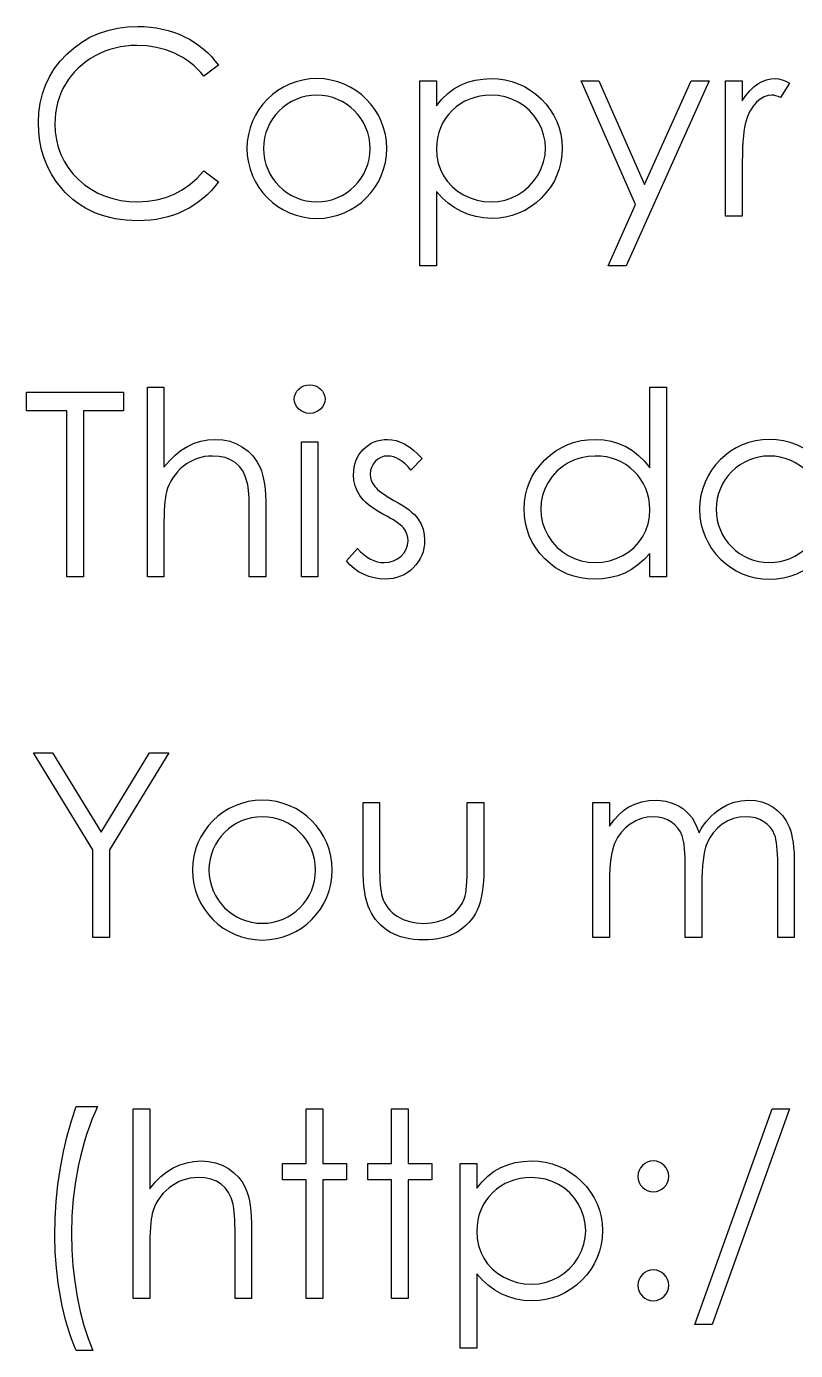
# Model space of a CAD drawing. Header units: millimetres. Extents: x -53 to 240, y 0 to 133.
# Drawn here: x -53.47 to -38.91, y 107.84 to 132.91 of the extents above; entities that cross this region are included whole.
import ezdxf

# ---------------------------------------------------------------- set-up
doc = ezdxf.new("R2010")
doc.units = ezdxf.units.MM

msp = doc.modelspace()

# ---------------------------------------------------------------- linework, layer by layer
at = {"color": 7, "linetype": 'Continuous', "flags": 128}
for points in [[(-49.832, 132.182), (-50.107, 131.972), (-50.107, 131.972), (-50.166, 132.041), (-50.229, 132.106), (-50.294, 132.167), (-50.362, 132.224), (-50.433, 132.276), (-50.507, 132.324), (-50.584, 132.367), (-50.664, 132.406), (-50.831, 132.472), (-51.005, 132.518), (-51.188, 132.546), (-51.378, 132.555), (-51.378, 132.555), (-51.484, 132.552), (-51.587, 132.542), (-51.689, 132.527), (-51.788, 132.505), (-51.886, 132.477), (-51.981, 132.444), (-52.075, 132.403), (-52.166, 132.357), (-52.255, 132.305), (-52.337, 132.249), (-52.415, 132.188), (-52.488, 132.124), (-52.556, 132.055), (-52.619, 131.982), (-52.676, 131.904), (-52.729, 131.823), (-52.776, 131.738), (-52.816, 131.651), (-52.85, 131.561), (-52.878, 131.468), (-52.9, 131.372), (-52.915, 131.275), (-52.925, 131.174), (-52.928, 131.071), (-52.928, 131.071), (-52.921, 130.916), (-52.9, 130.768), (-52.865, 130.626), (-52.816, 130.492), (-52.754, 130.363), (-52.677, 130.241), (-52.586, 130.125), (-52.482, 130.016), (-52.367, 129.917), (-52.244, 129.831), (-52.115, 129.759), (-51.978, 129.699), (-51.833, 129.653), (-51.682, 129.62), (-51.523, 129.6), (-51.357, 129.594), (-51.357, 129.594), (-51.174, 129.603), (-50.998, 129.63), (-50.831, 129.676), (-50.67, 129.739), (-50.518, 129.821), (-50.373, 129.922), (-50.236, 130.04), (-50.107, 130.177), (-50.107, 130.177), (-49.832, 129.969), (-49.832, 129.969), (-49.899, 129.884), (-49.97, 129.803), (-50.046, 129.728), (-50.125, 129.658), (-50.208, 129.592), (-50.296, 129.532), (-50.388, 129.476), (-50.483, 129.426), (-50.582, 129.381), (-50.684, 129.343), (-50.788, 129.31), (-50.896, 129.282), (-51.006, 129.261), (-51.12, 129.246), (-51.235, 129.237), (-51.355, 129.235), (-51.355, 129.235), (-51.467, 129.237), (-51.577, 129.244), (-51.684, 129.256), (-51.788, 129.273), (-51.889, 129.294), (-51.986, 129.321), (-52.081, 129.352), (-52.173, 129.387), (-52.262, 129.428), (-52.347, 129.474), (-52.43, 129.524), (-52.51, 129.579), (-52.586, 129.638), (-52.66, 129.703), (-52.731, 129.772), (-52.798, 129.847), (-52.798, 129.847), (-52.902, 129.979), (-52.992, 130.119), (-53.069, 130.265), (-53.131, 130.417), (-53.18, 130.577), (-53.214, 130.743), (-53.235, 130.915), (-53.242, 131.095), (-53.242, 131.095), (-53.234, 131.283), (-53.208, 131.464), (-53.166, 131.637), (-53.107, 131.803), (-53.032, 131.961), (-52.94, 132.111), (-52.831, 132.254), (-52.705, 132.389), (-52.566, 132.512), (-52.42, 132.619), (-52.264, 132.709), (-52.1, 132.783), (-51.927, 132.84), (-51.746, 132.881), (-51.556, 132.906), (-51.359, 132.914), (-51.359, 132.914), (-51.238, 132.911), (-51.12, 132.902), (-51.006, 132.887), (-50.895, 132.866), (-50.786, 132.839), (-50.68, 132.805), (-50.577, 132.766), (-50.477, 132.721), (-50.381, 132.671), (-50.29, 132.615), (-50.202, 132.555), (-50.119, 132.491), (-50.041, 132.42), (-49.966, 132.346), (-49.897, 132.266), (-49.832, 132.182)], [(-46.018, 131.882), (-45.703, 131.882), (-45.703, 131.882), (-45.703, 131.409), (-45.703, 131.409), (-45.6, 131.535), (-45.49, 131.642), (-45.373, 131.732), (-45.247, 131.803), (-45.114, 131.857), (-44.974, 131.896), (-44.826, 131.919), (-44.67, 131.927), (-44.67, 131.927), (-44.534, 131.921), (-44.402, 131.903), (-44.276, 131.873), (-44.155, 131.83), (-44.038, 131.776), (-43.928, 131.71), (-43.821, 131.631), (-43.72, 131.541), (-43.627, 131.442), (-43.548, 131.337), (-43.48, 131.229), (-43.424, 131.115), (-43.381, 130.996), (-43.35, 130.872), (-43.332, 130.743), (-43.325, 130.61), (-43.325, 130.61), (-43.332, 130.474), (-43.35, 130.343), (-43.38, 130.218), (-43.423, 130.097), (-43.478, 129.981), (-43.545, 129.871), (-43.625, 129.767), (-43.716, 129.667), (-43.817, 129.576), (-43.922, 129.497), (-44.033, 129.431), (-44.148, 129.376), (-44.268, 129.334), (-44.394, 129.304), (-44.525, 129.286), (-44.66, 129.279), (-44.66, 129.279), (-44.812, 129.287), (-44.959, 129.312), (-45.098, 129.351), (-45.232, 129.407), (-45.359, 129.479), (-45.481, 129.566), (-45.595, 129.669), (-45.703, 129.788), (-45.703, 129.788), (-45.703, 128.382), (-45.703, 128.382), (-46.018, 128.382), (-46.018, 128.382), (-46.018, 131.882)], [(-40.229, 131.882), (-39.915, 131.882), (-39.915, 131.882), (-39.915, 131.505), (-39.915, 131.505), (-39.843, 131.609), (-39.77, 131.698), (-39.695, 131.77), (-39.618, 131.827), (-39.539, 131.871), (-39.457, 131.902), (-39.375, 131.921), (-39.291, 131.927), (-39.291, 131.927), (-39.226, 131.921), (-39.158, 131.905), (-39.089, 131.878), (-39.018, 131.839), (-39.018, 131.839), (-39.19, 131.567), (-39.19, 131.567), (-39.236, 131.587), (-39.278, 131.602), (-39.316, 131.61), (-39.351, 131.613), (-39.351, 131.613), (-39.426, 131.604), (-39.5, 131.579), (-39.572, 131.537), (-39.644, 131.478), (-39.678, 131.442), (-39.71, 131.402), (-39.74, 131.357), (-39.768, 131.307), (-39.794, 131.252), (-39.818, 131.193), (-39.839, 131.13), (-39.859, 131.062), (-39.859, 131.062), (-39.872, 131.001), (-39.883, 130.926), (-39.893, 130.837), (-39.901, 130.734), (-39.907, 130.617), (-39.911, 130.487), (-39.914, 130.342), (-39.915, 130.184), (-39.915, 130.184), (-39.915, 129.324), (-39.915, 129.324), (-40.229, 129.324), (-40.229, 129.324), (-40.229, 131.882)], [(-42.966, 131.882), (-42.628, 131.882), (-42.628, 131.882), (-41.762, 129.923), (-41.762, 129.923), (-40.883, 131.882), (-40.883, 131.882), (-40.543, 131.882), (-40.543, 131.882), (-42.114, 128.382), (-42.114, 128.382), (-42.453, 128.382), (-42.453, 128.382), (-41.932, 129.542), (-41.932, 129.542), (-42.966, 131.882)], [(-44.673, 131.613), (-44.779, 131.609), (-44.882, 131.595), (-44.98, 131.572), (-45.074, 131.54), (-45.164, 131.499), (-45.248, 131.449), (-45.33, 131.39), (-45.406, 131.322), (-45.476, 131.247), (-45.536, 131.168), (-45.587, 131.083), (-45.629, 130.995), (-45.661, 130.903), (-45.685, 130.805), (-45.699, 130.703), (-45.703, 130.598), (-45.703, 130.598), (-45.695, 130.459), (-45.671, 130.328), (-45.629, 130.203), (-45.571, 130.086), (-45.497, 129.978), (-45.409, 129.882), (-45.307, 129.798), (-45.19, 129.726), (-45.065, 129.668), (-44.936, 129.626), (-44.804, 129.602), (-44.668, 129.594), (-44.668, 129.594), (-44.535, 129.602), (-44.406, 129.627), (-44.28, 129.669), (-44.16, 129.727), (-44.047, 129.801), (-43.946, 129.888), (-43.857, 129.988), (-43.781, 130.102), (-43.719, 130.224), (-43.674, 130.349), (-43.648, 130.476), (-43.639, 130.607), (-43.639, 130.607), (-43.648, 130.738), (-43.674, 130.865), (-43.718, 130.99), (-43.78, 131.111), (-43.855, 131.224), (-43.944, 131.322), (-44.044, 131.409), (-44.156, 131.481), (-44.277, 131.538), (-44.404, 131.58), (-44.535, 131.604), (-44.673, 131.613)], [(-53.466, 125.632), (-53.466, 125.991), (-53.466, 125.991), (-51.627, 125.991), (-51.627, 125.991), (-51.627, 125.632), (-51.627, 125.632), (-52.389, 125.632), (-52.389, 125.632), (-52.389, 122.491), (-52.389, 122.491), (-52.703, 122.491), (-52.703, 122.491), (-52.703, 125.632), (-52.703, 125.632), (-53.466, 125.632)], [(-51.178, 126.081), (-50.864, 126.081), (-50.864, 126.081), (-50.864, 124.566), (-50.864, 124.566), (-50.76, 124.69), (-50.651, 124.797), (-50.537, 124.888), (-50.418, 124.962), (-50.294, 125.019), (-50.164, 125.061), (-50.03, 125.085), (-49.891, 125.094), (-49.891, 125.094), (-49.749, 125.084), (-49.616, 125.058), (-49.491, 125.012), (-49.375, 124.949), (-49.269, 124.871), (-49.178, 124.78), (-49.103, 124.676), (-49.042, 124.561), (-49.016, 124.495), (-48.995, 124.421), (-48.976, 124.339), (-48.961, 124.248), (-48.95, 124.148), (-48.941, 124.04), (-48.936, 123.923), (-48.934, 123.797), (-48.934, 123.797), (-48.934, 122.491), (-48.934, 122.491), (-49.248, 122.491), (-49.248, 122.491), (-49.248, 123.694), (-49.248, 123.694), (-49.249, 123.799), (-49.25, 123.894), (-49.253, 123.98), (-49.257, 124.058), (-49.262, 124.126), (-49.269, 124.185), (-49.276, 124.235), (-49.285, 124.276), (-49.285, 124.276), (-49.323, 124.394), (-49.373, 124.496), (-49.436, 124.582), (-49.513, 124.653), (-49.602, 124.709), (-49.703, 124.748), (-49.818, 124.772), (-49.946, 124.779), (-49.946, 124.779), (-50.022, 124.777), (-50.095, 124.768), (-50.168, 124.752), (-50.237, 124.731), (-50.305, 124.703), (-50.37, 124.67), (-50.434, 124.63), (-50.496, 124.585), (-50.554, 124.534), (-50.606, 124.481), (-50.654, 124.425), (-50.697, 124.366), (-50.734, 124.305), (-50.766, 124.24), (-50.794, 124.172), (-50.815, 124.102), (-50.815, 124.102), (-50.827, 124.051), (-50.836, 123.99), (-50.845, 123.919), (-50.852, 123.838), (-50.857, 123.747), (-50.861, 123.646), (-50.863, 123.536), (-50.864, 123.416), (-50.864, 123.416), (-50.864, 122.491), (-50.864, 122.491), (-51.178, 122.491), (-51.178, 122.491), (-51.178, 126.081)], [(-48.105, 126.126), (-48.047, 126.121), (-47.993, 126.106), (-47.944, 126.081), (-47.899, 126.046), (-47.861, 126.005), (-47.834, 125.959), (-47.818, 125.909), (-47.812, 125.855), (-47.812, 125.855), (-47.818, 125.802), (-47.834, 125.753), (-47.861, 125.708), (-47.899, 125.666), (-47.944, 125.632), (-47.993, 125.607), (-48.047, 125.592), (-48.106, 125.587), (-48.106, 125.587), (-48.163, 125.592), (-48.216, 125.607), (-48.265, 125.632), (-48.31, 125.666), (-48.347, 125.708), (-48.374, 125.753), (-48.39, 125.802), (-48.396, 125.855), (-48.396, 125.855), (-48.39, 125.909), (-48.374, 125.959), (-48.347, 126.005), (-48.31, 126.046), (-48.265, 126.081), (-48.216, 126.106), (-48.163, 126.121), (-48.106, 126.126)], [(-41.351, 126.081), (-41.351, 122.491), (-41.351, 122.491), (-41.665, 122.491), (-41.665, 122.491), (-41.665, 122.933), (-41.665, 122.933), (-41.774, 122.816), (-41.888, 122.715), (-42.01, 122.63), (-42.138, 122.563), (-42.271, 122.512), (-42.411, 122.476), (-42.558, 122.453), (-42.71, 122.446), (-42.71, 122.446), (-42.845, 122.452), (-42.975, 122.471), (-43.101, 122.501), (-43.221, 122.543), (-43.336, 122.598), (-43.447, 122.664), (-43.552, 122.743), (-43.653, 122.834), (-43.745, 122.933), (-43.824, 123.038), (-43.89, 123.148), (-43.946, 123.264), (-43.989, 123.384), (-44.019, 123.51), (-44.037, 123.641), (-44.043, 123.777), (-44.043, 123.777), (-44.037, 123.91), (-44.019, 124.039), (-43.988, 124.162), (-43.944, 124.282), (-43.889, 124.395), (-43.822, 124.504), (-43.742, 124.608), (-43.649, 124.707), (-43.548, 124.798), (-43.442, 124.876), (-43.331, 124.943), (-43.214, 124.997), (-43.093, 125.04), (-42.967, 125.07), (-42.836, 125.087), (-42.7, 125.094), (-42.7, 125.094), (-42.544, 125.085), (-42.395, 125.06), (-42.254, 125.017), (-42.121, 124.958), (-41.995, 124.882), (-41.877, 124.79), (-41.767, 124.68), (-41.665, 124.554), (-41.665, 124.554), (-41.665, 126.081), (-41.665, 126.081), (-41.351, 126.081)], [(-48.261, 125.049), (-47.947, 125.049), (-47.947, 125.049), (-47.947, 122.491), (-47.947, 122.491), (-48.261, 122.491), (-48.261, 122.491), (-48.261, 125.049)], [(-45.973, 124.73), (-46.186, 124.51), (-46.186, 124.51), (-46.242, 124.573), (-46.298, 124.628), (-46.354, 124.674), (-46.409, 124.712), (-46.464, 124.742), (-46.519, 124.763), (-46.574, 124.775), (-46.628, 124.779), (-46.628, 124.779), (-46.693, 124.773), (-46.754, 124.753), (-46.811, 124.721), (-46.862, 124.676), (-46.905, 124.622), (-46.935, 124.564), (-46.954, 124.502), (-46.96, 124.435), (-46.96, 124.435), (-46.954, 124.375), (-46.938, 124.317), (-46.911, 124.259), (-46.873, 124.203), (-46.873, 124.203), (-46.848, 124.174), (-46.818, 124.145), (-46.781, 124.113), (-46.738, 124.081), (-46.689, 124.047), (-46.635, 124.013), (-46.574, 123.977), (-46.508, 123.939), (-46.508, 123.939), (-46.426, 123.893), (-46.352, 123.848), (-46.284, 123.802), (-46.223, 123.757), (-46.169, 123.712), (-46.121, 123.668), (-46.081, 123.624), (-46.047, 123.581), (-46.047, 123.581), (-45.995, 123.49), (-45.957, 123.394), (-45.936, 123.292), (-45.928, 123.185), (-45.928, 123.185), (-45.931, 123.109), (-45.941, 123.036), (-45.958, 122.966), (-45.981, 122.9), (-46.012, 122.835), (-46.048, 122.774), (-46.092, 122.716), (-46.142, 122.661), (-46.198, 122.61), (-46.256, 122.567), (-46.318, 122.53), (-46.383, 122.5), (-46.452, 122.476), (-46.524, 122.459), (-46.599, 122.45), (-46.677, 122.446), (-46.677, 122.446), (-46.783, 122.452), (-46.886, 122.469), (-46.987, 122.498), (-47.086, 122.538), (-47.179, 122.588), (-47.264, 122.648), (-47.341, 122.716), (-47.409, 122.792), (-47.409, 122.792), (-47.2, 123.029), (-47.2, 123.029), (-47.14, 122.966), (-47.079, 122.912), (-47.017, 122.865), (-46.954, 122.828), (-46.89, 122.798), (-46.825, 122.777), (-46.76, 122.764), (-46.693, 122.76), (-46.693, 122.76), (-46.603, 122.768), (-46.52, 122.791), (-46.443, 122.829), (-46.374, 122.883), (-46.316, 122.947), (-46.275, 123.017), (-46.25, 123.091), (-46.242, 123.172), (-46.242, 123.172), (-46.248, 123.238), (-46.264, 123.301), (-46.29, 123.36), (-46.328, 123.416), (-46.328, 123.416), (-46.353, 123.442), (-46.384, 123.471), (-46.423, 123.502), (-46.468, 123.534), (-46.52, 123.568), (-46.578, 123.603), (-46.644, 123.64), (-46.716, 123.679), (-46.716, 123.679), (-46.794, 123.724), (-46.865, 123.768), (-46.93, 123.812), (-46.989, 123.855), (-47.041, 123.899), (-47.085, 123.942), (-47.125, 123.986), (-47.157, 124.029), (-47.157, 124.029), (-47.208, 124.118), (-47.245, 124.214), (-47.267, 124.315), (-47.274, 124.423), (-47.274, 124.423), (-47.271, 124.493), (-47.263, 124.561), (-47.248, 124.625), (-47.228, 124.687), (-47.202, 124.745), (-47.171, 124.8), (-47.134, 124.853), (-47.091, 124.902), (-47.043, 124.947), (-46.993, 124.986), (-46.94, 125.019), (-46.883, 125.046), (-46.824, 125.067), (-46.761, 125.082), (-46.696, 125.091), (-46.628, 125.094), (-46.628, 125.094), (-46.546, 125.088), (-46.465, 125.071), (-46.383, 125.042), (-46.301, 125.002), (-46.219, 124.951), (-46.137, 124.889), (-46.055, 124.815), (-45.973, 124.73)], [(-42.696, 124.779), (-42.833, 124.771), (-42.965, 124.746), (-43.091, 124.705), (-43.212, 124.648), (-43.325, 124.575), (-43.425, 124.489), (-43.513, 124.39), (-43.59, 124.277), (-43.651, 124.157), (-43.694, 124.032), (-43.721, 123.904), (-43.729, 123.773), (-43.729, 123.773), (-43.72, 123.643), (-43.694, 123.515), (-43.65, 123.391), (-43.588, 123.269), (-43.511, 123.155), (-43.423, 123.055), (-43.322, 122.968), (-43.209, 122.894), (-43.088, 122.835), (-42.962, 122.794), (-42.832, 122.769), (-42.698, 122.76), (-42.698, 122.76), (-42.562, 122.769), (-42.43, 122.793), (-42.302, 122.835), (-42.177, 122.893), (-42.061, 122.965), (-41.959, 123.049), (-41.872, 123.145), (-41.798, 123.252), (-41.74, 123.369), (-41.698, 123.494), (-41.673, 123.625), (-41.665, 123.764), (-41.665, 123.764), (-41.67, 123.87), (-41.684, 123.972), (-41.707, 124.069), (-41.739, 124.162), (-41.781, 124.25), (-41.833, 124.334), (-41.893, 124.413), (-41.963, 124.488), (-42.039, 124.556), (-42.12, 124.616), (-42.206, 124.666), (-42.295, 124.707), (-42.389, 124.739), (-42.487, 124.761), (-42.589, 124.775), (-42.696, 124.779)], [(-53.332, 119.158), (-52.972, 119.158), (-52.972, 119.158), (-52.052, 117.654), (-52.052, 117.654), (-51.134, 119.158), (-51.134, 119.158), (-50.774, 119.158), (-50.774, 119.158), (-51.896, 117.321), (-51.896, 117.321), (-51.896, 115.658), (-51.896, 115.658), (-52.21, 115.658), (-52.21, 115.658), (-52.21, 117.321), (-52.21, 117.321), (-53.332, 119.158)], [(-47.094, 118.215), (-46.78, 118.215), (-46.78, 118.215), (-46.78, 117.029), (-46.78, 117.029), (-46.78, 116.925), (-46.778, 116.829), (-46.773, 116.742), (-46.768, 116.662), (-46.761, 116.592), (-46.752, 116.53), (-46.743, 116.477), (-46.731, 116.431), (-46.731, 116.431), (-46.71, 116.374), (-46.685, 116.32), (-46.656, 116.27), (-46.623, 116.222), (-46.585, 116.177), (-46.543, 116.136), (-46.497, 116.097), (-46.447, 116.062), (-46.337, 116.003), (-46.216, 115.961), (-46.086, 115.935), (-45.945, 115.927), (-45.945, 115.927), (-45.805, 115.935), (-45.676, 115.96), (-45.558, 116.001), (-45.452, 116.059), (-45.359, 116.129), (-45.281, 116.212), (-45.218, 116.303), (-45.172, 116.406), (-45.172, 116.406), (-45.16, 116.448), (-45.15, 116.5), (-45.14, 116.562), (-45.133, 116.635), (-45.127, 116.718), (-45.124, 116.812), (-45.121, 116.915), (-45.12, 117.029), (-45.12, 117.029), (-45.12, 118.215), (-45.12, 118.215), (-44.806, 118.215), (-44.806, 118.215), (-44.806, 116.97), (-44.806, 116.97), (-44.808, 116.843), (-44.814, 116.724), (-44.824, 116.613), (-44.838, 116.51), (-44.855, 116.415), (-44.877, 116.329), (-44.903, 116.25), (-44.932, 116.179), (-44.966, 116.115), (-45.003, 116.054), (-45.045, 115.996), (-45.09, 115.942), (-45.14, 115.892), (-45.193, 115.846), (-45.251, 115.802), (-45.312, 115.763), (-45.377, 115.728), (-45.447, 115.697), (-45.52, 115.672), (-45.598, 115.651), (-45.68, 115.634), (-45.765, 115.622), (-45.854, 115.615), (-45.948, 115.613), (-45.948, 115.613), (-46.041, 115.615), (-46.131, 115.622), (-46.217, 115.634), (-46.299, 115.651), (-46.377, 115.672), (-46.45, 115.697), (-46.52, 115.728), (-46.586, 115.763), (-46.648, 115.802), (-46.706, 115.846), (-46.76, 115.893), (-46.81, 115.943), (-46.855, 115.998), (-46.897, 116.056), (-46.935, 116.118), (-46.968, 116.183), (-46.998, 116.254), (-47.024, 116.334), (-47.045, 116.423), (-47.063, 116.52), (-47.077, 116.626), (-47.087, 116.739), (-47.092, 116.862), (-47.094, 116.993), (-47.094, 116.993), (-47.094, 118.215)], [(-42.742, 118.215), (-42.428, 118.215), (-42.428, 118.215), (-42.428, 117.771), (-42.428, 117.771), (-42.341, 117.886), (-42.253, 117.984), (-42.164, 118.065), (-42.073, 118.13), (-42.073, 118.13), (-41.946, 118.187), (-41.816, 118.228), (-41.683, 118.252), (-41.546, 118.26), (-41.546, 118.26), (-41.453, 118.255), (-41.364, 118.242), (-41.276, 118.219), (-41.191, 118.187), (-41.11, 118.147), (-41.038, 118.101), (-40.973, 118.049), (-40.916, 117.991), (-40.865, 117.924), (-40.817, 117.843), (-40.772, 117.75), (-40.732, 117.643), (-40.732, 117.643), (-40.69, 117.716), (-40.645, 117.785), (-40.597, 117.849), (-40.547, 117.909), (-40.495, 117.964), (-40.44, 118.015), (-40.383, 118.061), (-40.322, 118.102), (-40.198, 118.171), (-40.067, 118.221), (-39.933, 118.25), (-39.794, 118.26), (-39.794, 118.26), (-39.665, 118.252), (-39.545, 118.227), (-39.432, 118.185), (-39.327, 118.127), (-39.232, 118.054), (-39.15, 117.968), (-39.081, 117.869), (-39.026, 117.756), (-39.003, 117.693), (-38.983, 117.622), (-38.966, 117.544), (-38.952, 117.459), (-38.942, 117.366), (-38.934, 117.266), (-38.929, 117.158), (-38.928, 117.043), (-38.928, 117.043), (-38.928, 115.658), (-38.928, 115.658), (-39.242, 115.658), (-39.242, 115.658), (-39.242, 117.044), (-39.242, 117.044), (-39.243, 117.143), (-39.245, 117.233), (-39.25, 117.315), (-39.257, 117.389), (-39.265, 117.455), (-39.276, 117.514), (-39.287, 117.564), (-39.302, 117.606), (-39.337, 117.679), (-39.382, 117.745), (-39.438, 117.802), (-39.505, 117.853), (-39.58, 117.894), (-39.663, 117.923), (-39.752, 117.94), (-39.848, 117.946), (-39.848, 117.946), (-39.967, 117.938), (-40.08, 117.911), (-40.188, 117.868), (-40.292, 117.806), (-40.385, 117.73), (-40.465, 117.643), (-40.532, 117.543), (-40.585, 117.432), (-40.607, 117.369), (-40.626, 117.296), (-40.641, 117.213), (-40.655, 117.121), (-40.665, 117.019), (-40.672, 116.906), (-40.676, 116.784), (-40.678, 116.653), (-40.678, 116.653), (-40.678, 115.658), (-40.678, 115.658), (-40.992, 115.658), (-40.992, 115.658), (-40.992, 116.958), (-40.992, 116.958), (-40.993, 117.068), (-40.995, 117.17), (-41, 117.262), (-41.007, 117.345), (-41.015, 117.418), (-41.025, 117.482), (-41.037, 117.537), (-41.051, 117.583), (-41.085, 117.661), (-41.131, 117.732), (-41.188, 117.793), (-41.255, 117.847), (-41.331, 117.89), (-41.414, 117.922), (-41.504, 117.94), (-41.6, 117.946), (-41.6, 117.946), (-41.714, 117.938), (-41.824, 117.912), (-41.931, 117.869), (-42.033, 117.809), (-42.127, 117.735), (-42.208, 117.649), (-42.276, 117.551), (-42.331, 117.441), (-42.354, 117.38), (-42.373, 117.311), (-42.39, 117.234), (-42.403, 117.149), (-42.415, 117.057), (-42.422, 116.957), (-42.426, 116.85), (-42.428, 116.734), (-42.428, 116.734), (-42.428, 115.658), (-42.428, 115.658), (-42.742, 115.658), (-42.742, 115.658), (-42.742, 118.215)], [(-52.524, 112.459), (-52.12, 112.459), (-52.12, 112.459), (-52.175, 112.338), (-52.227, 112.212), (-52.276, 112.082), (-52.321, 111.946), (-52.366, 111.805), (-52.406, 111.66), (-52.444, 111.51), (-52.479, 111.354), (-52.538, 111.036), (-52.58, 110.713), (-52.605, 110.384), (-52.614, 110.051), (-52.614, 110.051), (-52.607, 109.743), (-52.587, 109.441), (-52.553, 109.144), (-52.506, 108.852), (-52.448, 108.573), (-52.378, 108.31), (-52.299, 108.065), (-52.21, 107.837), (-52.21, 107.837), (-52.524, 107.837), (-52.524, 107.837), (-52.569, 107.944), (-52.612, 108.056), (-52.652, 108.172), (-52.689, 108.294), (-52.725, 108.419), (-52.759, 108.549), (-52.79, 108.684), (-52.818, 108.824), (-52.866, 109.11), (-52.9, 109.403), (-52.921, 109.702), (-52.928, 110.006), (-52.928, 110.006), (-52.922, 110.335), (-52.902, 110.661), (-52.87, 110.98), (-52.825, 111.296), (-52.767, 111.604), (-52.698, 111.901), (-52.617, 112.185), (-52.524, 112.459)], [(-51.447, 112.414), (-51.133, 112.414), (-51.133, 112.414), (-51.133, 110.899), (-51.133, 110.899), (-51.029, 111.023), (-50.92, 111.13), (-50.806, 111.221), (-50.687, 111.295), (-50.563, 111.353), (-50.433, 111.394), (-50.299, 111.418), (-50.16, 111.427), (-50.16, 111.427), (-50.018, 111.418), (-49.885, 111.391), (-49.76, 111.346), (-49.644, 111.282), (-49.539, 111.204), (-49.447, 111.113), (-49.372, 111.01), (-49.311, 110.894), (-49.285, 110.829), (-49.264, 110.754), (-49.246, 110.672), (-49.23, 110.581), (-49.219, 110.481), (-49.21, 110.373), (-49.205, 110.256), (-49.203, 110.13), (-49.203, 110.13), (-49.203, 108.824), (-49.203, 108.824), (-49.518, 108.824), (-49.518, 108.824), (-49.518, 110.027), (-49.518, 110.027), (-49.518, 110.132), (-49.52, 110.227), (-49.522, 110.313), (-49.527, 110.391), (-49.532, 110.459), (-49.538, 110.518), (-49.546, 110.569), (-49.554, 110.609), (-49.554, 110.609), (-49.592, 110.727), (-49.642, 110.83), (-49.705, 110.916), (-49.782, 110.987), (-49.871, 111.042), (-49.973, 111.081), (-50.088, 111.105), (-50.215, 111.113), (-50.215, 111.113), (-50.291, 111.11), (-50.365, 111.101), (-50.437, 111.085), (-50.506, 111.064), (-50.574, 111.036), (-50.639, 111.003), (-50.703, 110.963), (-50.765, 110.918), (-50.823, 110.867), (-50.876, 110.815), (-50.923, 110.759), (-50.966, 110.7), (-51.003, 110.638), (-51.035, 110.574), (-51.063, 110.506), (-51.085, 110.435), (-51.085, 110.435), (-51.096, 110.384), (-51.106, 110.323), (-51.114, 110.252), (-51.121, 110.171), (-51.126, 110.081), (-51.13, 109.98), (-51.132, 109.87), (-51.133, 109.749), (-51.133, 109.749), (-51.133, 108.824), (-51.133, 108.824), (-51.447, 108.824), (-51.447, 108.824), (-51.447, 112.414)], [(-48.171, 112.414), (-47.857, 112.414), (-47.857, 112.414), (-47.857, 111.382), (-47.857, 111.382), (-47.409, 111.382), (-47.409, 111.382), (-47.409, 111.068), (-47.409, 111.068), (-47.857, 111.068), (-47.857, 111.068), (-47.857, 108.824), (-47.857, 108.824), (-48.171, 108.824), (-48.171, 108.824), (-48.171, 111.068), (-48.171, 111.068), (-48.62, 111.068), (-48.62, 111.068), (-48.62, 111.382), (-48.62, 111.382), (-48.171, 111.382), (-48.171, 111.382), (-48.171, 112.414)], [(-46.556, 112.414), (-46.242, 112.414), (-46.242, 112.414), (-46.242, 111.382), (-46.242, 111.382), (-45.793, 111.382), (-45.793, 111.382), (-45.793, 111.068), (-45.793, 111.068), (-46.242, 111.068), (-46.242, 111.068), (-46.242, 108.824), (-46.242, 108.824), (-46.556, 108.824), (-46.556, 108.824), (-46.556, 111.068), (-46.556, 111.068), (-47.005, 111.068), (-47.005, 111.068), (-47.005, 111.382), (-47.005, 111.382), (-46.556, 111.382), (-46.556, 111.382), (-46.556, 112.414)], [(-39.018, 112.414), (-40.482, 108.331), (-40.482, 108.331), (-40.812, 108.331), (-40.812, 108.331), (-39.348, 112.414), (-39.348, 112.414), (-39.018, 112.414)], [(-45.255, 111.382), (-44.941, 111.382), (-44.941, 111.382), (-44.941, 110.909), (-44.941, 110.909), (-44.838, 111.035), (-44.728, 111.142), (-44.61, 111.232), (-44.484, 111.303), (-44.351, 111.357), (-44.211, 111.396), (-44.063, 111.419), (-43.907, 111.427), (-43.907, 111.427), (-43.771, 111.421), (-43.639, 111.403), (-43.513, 111.373), (-43.392, 111.33), (-43.275, 111.276), (-43.165, 111.21), (-43.058, 111.131), (-42.957, 111.041), (-42.865, 110.942), (-42.785, 110.837), (-42.717, 110.729), (-42.661, 110.615), (-42.618, 110.496), (-42.587, 110.372), (-42.569, 110.243), (-42.562, 110.11), (-42.562, 110.11), (-42.569, 109.974), (-42.587, 109.843), (-42.617, 109.718), (-42.66, 109.597), (-42.715, 109.481), (-42.783, 109.371), (-42.862, 109.267), (-42.954, 109.167), (-43.054, 109.076), (-43.159, 108.997), (-43.27, 108.931), (-43.385, 108.876), (-43.505, 108.834), (-43.631, 108.804), (-43.762, 108.786), (-43.897, 108.779), (-43.897, 108.779), (-44.05, 108.787), (-44.196, 108.812), (-44.336, 108.851), (-44.469, 108.907), (-44.596, 108.979), (-44.718, 109.066), (-44.832, 109.169), (-44.941, 109.288), (-44.941, 109.288), (-44.941, 107.882), (-44.941, 107.882), (-45.255, 107.882), (-45.255, 107.882), (-45.255, 111.382)], [(-43.91, 111.113), (-44.017, 111.109), (-44.119, 111.095), (-44.217, 111.072), (-44.311, 111.04), (-44.401, 110.999), (-44.486, 110.949), (-44.567, 110.89), (-44.643, 110.822), (-44.713, 110.747), (-44.773, 110.668), (-44.824, 110.583), (-44.866, 110.495), (-44.899, 110.403), (-44.922, 110.305), (-44.936, 110.203), (-44.941, 110.098), (-44.941, 110.098), (-44.932, 109.959), (-44.908, 109.828), (-44.866, 109.703), (-44.808, 109.586), (-44.735, 109.478), (-44.646, 109.382), (-44.544, 109.298), (-44.427, 109.226), (-44.302, 109.168), (-44.173, 109.126), (-44.041, 109.102), (-43.905, 109.094), (-43.905, 109.094), (-43.772, 109.102), (-43.643, 109.127), (-43.517, 109.169), (-43.397, 109.227), (-43.284, 109.301), (-43.183, 109.388), (-43.095, 109.488), (-43.018, 109.602), (-42.956, 109.724), (-42.912, 109.849), (-42.886, 109.976), (-42.877, 110.107), (-42.877, 110.107), (-42.885, 110.238), (-42.912, 110.365), (-42.955, 110.49), (-43.017, 110.611), (-43.092, 110.724), (-43.181, 110.822), (-43.281, 110.909), (-43.393, 110.981), (-43.515, 111.038), (-43.641, 111.08), (-43.773, 111.104), (-43.91, 111.113)]]:
    msp.add_lwpolyline(points, dxfattribs=at)
at = {"color": 7, "linetype": 'Continuous'}
for centre, radius, start, end in [((-47.968, 130.603), 1.324, 90.0006, 89.9994), ((-47.969, 130.603), 1.009, 90.0008, 89.9992), ((-39.398, 123.77), 1.324, 90.0002, 89.9998), ((-39.399, 123.77), 1.009, 90.0002, 89.9998), ((-49, 116.936), 1.324, 90.0005, 89.9995), ((-49.002, 116.937), 1.009, 90.0007, 89.9993), ((-41.598, 111.135), 0.292, 90.0001, 89.9999), ((-41.598, 109.071), 0.292, 90.0001, 89.9999)]:
    msp.add_arc(centre, radius, start, end, dxfattribs=at)

doc.saveas('drawing.dxf')
